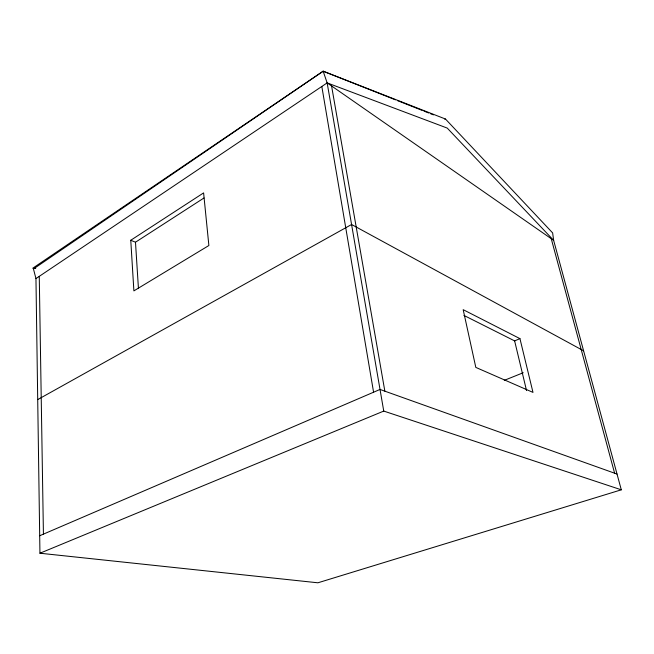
<?xml version="1.0" encoding="UTF-8"?>
<svg xmlns="http://www.w3.org/2000/svg" width="654" height="654" viewBox="0 0 654 654"><rect width="100%" height="100%" fill="white"/><g stroke="black" fill="none" stroke-linecap="round" stroke-linejoin="round"><path stroke-width="0.98" d="M395.498 99.841L323.158 71.204L33.46 268.957L35.954 278.579L39.943 553.227L317.909 582.796L621.3 489.813L553.644 240.361L552.638 232.914L445.464 119.02L323.158 71.204L32.7 268.254L35.741 268.492M35.954 278.579L327.147 82.886L447.23 128.078L553.644 240.361L327.147 82.886L323.158 71.204M130.767 240.263L203.607 192.897L208.879 245.512L133.89 290.883L130.767 240.263L135.484 242.217L203.991 197.974M444.851 119.38L445.464 119.02M37.711 399.594L351.574 224.502L583.605 350.814M39.681 535.74L380.023 389.441L617.024 474.06M463.939 315.416L514.624 340.897L519.946 338.633L532.994 392.4L475.81 367.401L463.179 309.669L519.946 338.633M39.943 553.227L383.751 411.08L621.3 489.813M504.291 380.342L523.233 372.739M397.395 100.593L422.075 110.362M423.972 111.115L428.713 112.995M430.61 113.747L433.463 114.875M551.24 238.685L614.613 473.202M514.624 340.897L526.535 390.552M331.578 85.968L384.854 391.166M327.147 82.886L383.751 411.08M321.825 86.467L373.581 392.212M135.484 242.217L138.452 288.618M39.265 276.348L43.426 534.13"/></g></svg>
